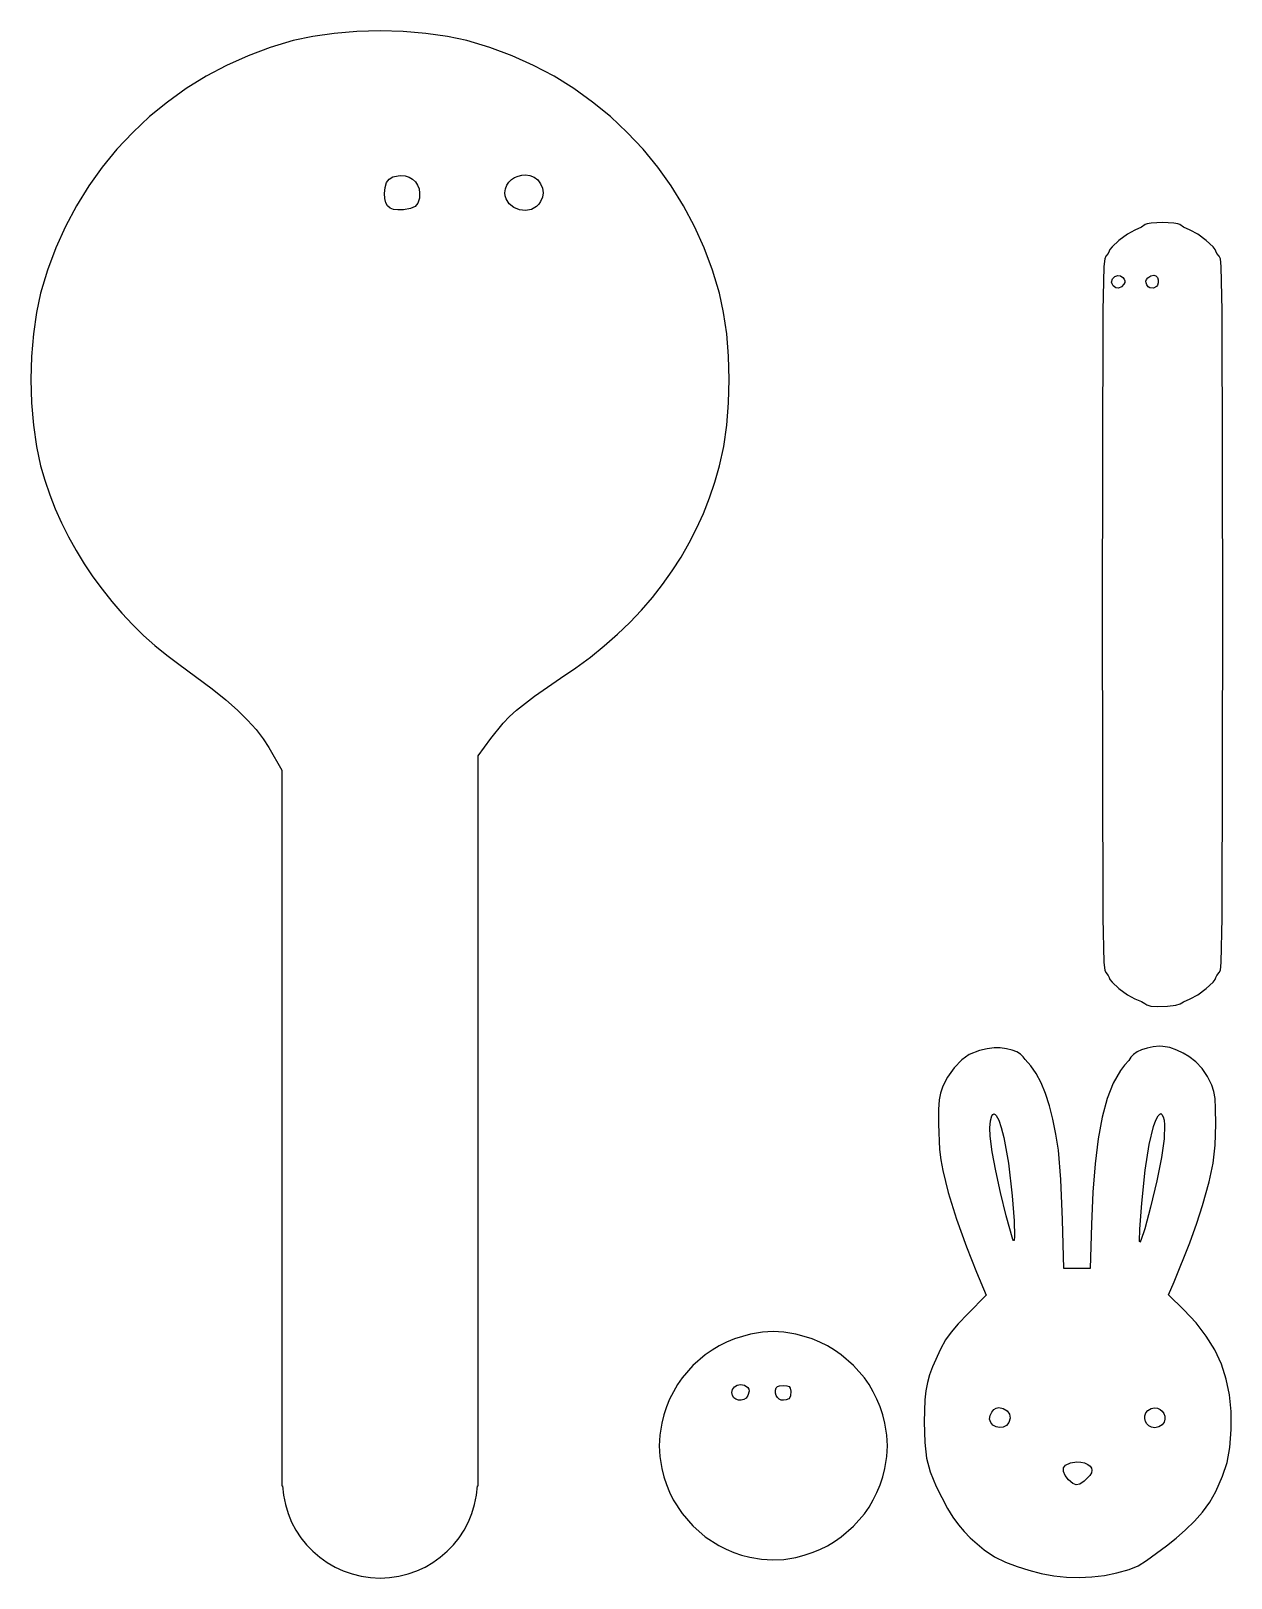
# Model space of a CAD drawing. Extents: x 26 to 198, y 10 to 231.
import ezdxf

# ---------------------------------------------------------------- set-up
doc = ezdxf.new("R2010")
doc.units = 0
doc.layers.add('Layer_1', color=7, linetype='CONTINUOUS')

msp = doc.modelspace()

# ---------------------------------------------------------------- linework, layer by layer
at = {"layer": 'Layer_1', "color": 1}
for points in [[(76.254556, 231.252529), (72.93177, 231.165849), (69.695447, 230.905812), (66.631891, 230.472418), (63.827406, 229.865672), (60.557084, 228.891264), (57.38803, 227.712119), (54.327546, 226.335539), (51.382936, 224.768825), (48.561504, 223.019277), (45.870553, 221.094195), (43.317388, 219.000882), (40.90931, 216.746637), (38.653625, 214.338762), (36.557636, 211.784556), (34.628645, 209.091322), (32.873957, 206.26636), (31.300876, 203.31697), (29.916705, 200.250454), (28.728747, 197.074112), (27.744306, 193.795245), (27.138176, 191.014045), (26.704848, 187.965761), (26.444352, 184.739983), (26.356722, 181.426297), (26.441987, 178.114294), (26.700179, 174.893562), (27.131331, 171.853689), (27.735472, 169.084265), (28.336445, 167.02133), (29.040243, 164.971106), (29.842963, 162.939191), (30.740701, 160.93118), (31.729555, 158.952672), (32.805622, 157.009262), (33.964997, 155.106549), (35.203779, 153.250127), (36.518063, 151.445596), (37.903947, 149.69855), (39.357528, 148.014588), (40.874901, 146.399306), (42.452165, 144.858301), (44.085416, 143.39717), (45.77075, 142.02151), (47.504265, 140.736917), (52.246388, 137.232574), (54.196031, 135.649024), (55.886285, 134.157941), (57.333321, 132.744366), (58.553306, 131.393339), (59.562409, 130.0899), (60.376799, 128.81909), (62.221717, 125.60275), (62.227785, 74.458792), (62.233852, 23.31428), (62.312677, 23.31428), (62.455622, 21.946646), (62.725872, 20.622853), (63.116958, 19.34902), (63.622414, 18.131268), (64.235772, 16.975718), (64.950564, 15.88849), (65.760324, 14.875704), (66.658583, 13.943481), (67.638875, 13.097941), (68.694732, 12.345205), (69.819686, 11.691393), (71.007271, 11.142625), (72.251019, 10.705022), (73.544462, 10.384704), (74.881133, 10.187792), (76.254565, 10.120406), (77.627133, 10.188852), (78.962897, 10.386649), (80.255404, 10.707683), (81.498199, 11.145841), (82.684828, 11.69501), (83.808837, 12.349078), (84.863771, 13.10193), (85.843176, 13.947455), (86.740599, 14.879538), (87.549584, 15.892068), (88.263678, 16.97893), (88.876426, 18.134012), (89.381374, 19.351202), (89.772068, 20.624385), (90.042053, 21.947449), (90.184876, 23.31428), (90.275828, 23.31428), (90.275828, 75.47854), (90.275828, 127.642246), (92.101453, 130.127675), (93.848276, 132.322181), (94.748782, 133.270813), (95.752135, 134.193458), (98.321733, 136.180068), (102.065771, 138.720569), (104.252669, 140.219785), (106.334424, 141.768492), (108.311642, 143.367498), (110.184928, 145.017613), (111.954889, 146.719648), (113.622128, 148.474411), (115.187251, 150.282712), (116.650865, 152.145361), (118.013573, 154.063169), (119.275982, 156.036943), (120.438697, 158.067495), (121.502323, 160.155634), (122.467465, 162.302169), (123.334729, 164.50791), (124.104721, 166.773667), (124.778045, 169.10025), (125.380748, 171.864553), (125.810701, 174.90111), (126.067953, 178.119877), (126.152552, 181.430808), (126.064546, 184.743856), (125.803982, 187.968975), (125.370908, 191.01612), (124.765373, 193.795245), (123.78093, 197.074112), (122.59297, 200.250454), (121.208798, 203.31697), (119.635716, 206.26636), (117.881028, 209.091322), (115.952037, 211.784556), (113.856047, 214.338762), (111.600362, 216.746637), (109.192285, 219.000882), (106.63912, 221.094195), (103.94817, 223.019277), (101.126738, 224.768825), (98.182129, 226.335539), (95.121645, 227.712119), (91.95259, 228.891264), (88.682268, 229.865672), (85.877697, 230.472418), (82.813954, 230.905812), (79.577443, 231.165849), (76.25457, 231.252529), (76.254556, 231.252529)], [(79.221748, 210.581405), (79.8567, 210.529165), (80.42379, 210.357673), (80.913714, 210.076732), (81.31717, 209.696142), (81.624855, 209.225706), (81.827467, 208.675224), (81.915702, 208.0545), (81.880258, 207.373334), (81.681451, 206.654098), (81.280781, 206.17004), (80.60879, 205.870359), (79.596022, 205.704252), (78.82045, 205.67389), (78.185768, 205.751142), (77.685986, 205.943345), (77.315113, 206.257832), (77.067158, 206.701938), (76.936132, 207.282998), (76.916043, 208.008346), (77.000902, 208.885317), (77.18969, 209.56979), (77.547728, 210.063539), (78.09675, 210.386136), (78.858497, 210.557154), (79.221748, 210.581397), (79.221748, 210.581405)], [(97.055765, 210.667395), (97.690183, 210.579406), (98.280336, 210.34584), (98.79371, 209.958584), (99.197789, 209.409522), (99.470415, 208.756479), (99.561291, 208.134838), (99.470415, 207.513196), (99.197789, 206.860153), (98.942139, 206.475746), (98.633079, 206.164478), (97.893306, 205.751704), (97.055637, 205.602528), (96.197236, 205.697652), (95.395267, 206.017773), (94.726895, 206.543591), (94.269285, 207.255805), (94.143629, 207.675779), (94.0996, 208.135114), (94.167769, 208.703217), (94.359716, 209.208861), (94.656603, 209.647337), (95.03959, 210.013937), (95.489839, 210.303951), (95.98851, 210.512671), (96.516765, 210.635389), (97.055765, 210.667395), (97.055765, 210.667395)]]:
    msp.add_lwpolyline(points, dxfattribs=at)
at = {"layer": 'Layer_1', "color": 7}
for points in [[(188.104179, 203.858759), (186.470842, 203.787174), (185.899338, 203.697611), (185.622057, 203.572128), (185.103113, 203.223214), (184.134879, 202.796017), (183.071992, 202.211735), (181.871782, 201.312736), (180.890446, 200.395527), (180.593166, 200.022753), (180.484179, 199.756616), (180.339099, 199.457413), (179.99029, 199.044446), (179.835071, 198.675754), (179.716226, 197.585801), (179.568329, 191.238671), (179.496401, 147.851429), (179.568329, 104.464186), (179.716226, 98.117056), (179.835071, 97.027103), (179.99029, 96.658412), (180.339099, 96.245444), (180.484179, 95.946241), (180.593166, 95.680081), (180.890446, 95.307245), (181.871782, 94.389847), (183.071992, 93.490658), (184.134879, 92.90629), (185.086129, 92.507393), (185.564179, 92.226089), (185.871096, 92.043181), (186.410846, 91.88103), (187.43981, 91.807841), (188.799029, 91.860085), (190.018493, 92.002314), (190.628194, 92.19908), (191.117493, 92.499469), (192.073479, 92.90629), (193.136366, 93.490658), (194.336576, 94.389847), (195.317912, 95.307245), (195.615191, 95.680081), (195.724179, 95.946241), (195.869259, 96.245444), (196.218068, 96.658412), (196.373287, 97.027103), (196.492132, 98.117056), (196.640029, 104.464186), (196.711957, 147.851429), (196.640029, 191.238671), (196.492132, 197.585801), (196.373287, 198.675754), (196.218068, 199.044446), (195.869259, 199.457413), (195.724179, 199.756616), (195.615191, 200.022753), (195.317912, 200.395527), (194.336576, 201.312736), (193.136366, 202.211735), (192.073479, 202.796017), (191.105244, 203.223214), (190.586301, 203.572128), (190.309018, 203.697611), (189.737513, 203.787174), (188.104179, 203.858759), (188.104179, 203.858759)], [(181.732129, 196.305468), (182.0744, 196.233379), (182.406267, 196.003402), (182.616076, 195.755281), (182.709463, 195.531663), (182.691078, 195.304963), (182.565568, 195.047595), (182.218471, 194.662464), (181.823735, 194.492851), (181.423986, 194.545075), (181.061851, 194.825455), (180.898814, 195.086925), (180.8304, 195.347693), (180.929237, 195.82483), (181.261951, 196.172283), (181.732129, 196.305468), (181.732129, 196.305468)], [(186.84851, 196.330811), (187.143265, 196.237516), (187.366722, 196.014895), (187.492442, 195.675728), (187.493983, 195.232792), (187.405492, 194.93507), (187.24618, 194.705452), (186.791032, 194.463933), (186.280426, 194.535048), (186.051789, 194.696221), (185.866244, 194.945608), (185.743078, 195.236957), (185.723015, 195.482349), (185.810119, 195.710587), (186.008459, 195.950474), (186.438009, 196.253958), (186.84851, 196.330811), (186.84851, 196.330811)], [(187.66928, 86.132203), (186.775598, 86.046078), (185.892681, 85.856055), (185.096734, 85.599605), (184.463964, 85.314199), (183.938118, 84.941601), (183.562417, 84.548872), (183.261762, 84.111997), (182.653025, 83.438632), (182.084632, 82.674674), (181.065924, 80.861941), (180.199729, 78.647725), (179.480141, 76.005951), (178.901251, 72.910546), (178.457153, 69.335436), (178.141939, 65.254547), (177.949702, 60.641804), (177.778825, 54.357949), (175.876579, 54.357949), (173.974337, 54.357949), (173.811176, 61.30326), (173.573922, 67.102182), (173.233503, 71.291282), (172.87317, 73.580412), (172.43977, 75.694212), (171.936436, 77.624168), (171.3663, 79.36177), (170.732494, 80.898505), (170.03815, 82.22586), (169.286399, 83.335323), (168.480373, 84.218383), (168.162028, 84.628245), (167.787991, 84.987676), (167.291952, 85.314199), (166.627169, 85.570465), (165.798994, 85.771873), (164.901499, 85.895615), (164.028758, 85.918882), (163.017368, 85.780635), (161.960837, 85.507382), (160.445309, 84.940474), (159.416649, 84.189123), (158.335363, 83.048498), (157.368539, 81.72015), (156.683264, 80.405626), (156.353444, 79.449203), (156.168082, 78.457003), (156.088865, 77.08657), (156.07748, 74.995449), (156.215402, 71.388597), (156.397753, 69.891819), (156.675548, 68.380865), (157.477277, 65.249343), (158.667709, 61.427773), (160.068809, 57.451757), (161.502539, 53.856894), (162.915854, 50.578265), (160.255689, 47.903769), (158.868341, 46.462032), (157.870539, 45.283853), (157.093519, 44.149215), (156.368519, 42.8381), (155.203153, 40.326405), (154.798466, 39.190161), (154.495633, 38.058191), (154.282044, 36.873896), (154.145091, 35.580677), (154.050659, 32.441079), (154.11872, 29.511165), (154.375242, 27.279278), (154.898731, 25.323798), (155.767696, 23.223106), (157.375891, 20.07418), (158.150469, 18.825102), (158.935457, 17.736337), (159.753424, 16.765425), (160.626937, 15.869906), (162.630877, 14.135214), (164.07909, 13.156793), (165.658205, 12.379333), (167.315841, 11.75221), (168.999617, 11.224798), (170.757601, 10.771432), (172.54762, 10.440703), (174.356052, 10.242123), (176.169275, 10.185204), (177.98731, 10.273701), (179.798474, 10.502213), (181.587453, 10.866706), (183.338933, 11.363143), (184.631472, 11.89135), (185.826567, 12.611666), (188.672503, 14.712959), (190.067226, 15.825647), (191.40813, 16.995234), (192.668976, 18.233375), (193.823523, 19.551722), (194.84553, 20.961932), (195.708755, 22.475657), (196.69335, 24.661931), (197.329407, 26.642718), (197.701117, 28.760683), (197.89267, 31.358491), (197.897207, 33.904496), (197.674765, 36.294149), (197.217587, 38.547087), (196.517917, 40.682947), (195.567998, 42.721369), (194.360073, 44.681988), (192.886386, 46.584443), (191.13918, 48.448371), (188.937076, 50.609134), (189.752873, 52.46783), (192.003095, 58.040619), (193.007226, 60.837668), (193.823048, 63.353782), (194.78217, 66.740825), (195.355998, 69.436846), (195.635191, 72.001751), (195.710409, 74.995449), (195.693901, 77.211801), (195.615154, 78.650444), (195.438651, 79.650652), (195.128876, 80.551699), (194.513518, 81.812857), (193.744634, 82.942878), (192.849868, 83.907118), (191.856862, 84.67093), (191.070648, 85.131221), (190.151641, 85.577417), (189.159892, 85.932794), (188.15545, 86.120626), (187.66928, 86.132197), (187.66928, 86.132203)], [(163.991826, 76.450657), (164.1593, 76.392828), (164.33148, 76.222589), (164.685568, 75.564384), (165.045313, 74.515035), (165.401937, 73.113539), (166.070712, 69.410089), (166.621674, 64.765997), (166.897533, 61.184542), (166.964532, 58.950675), (166.890028, 58.37301), (166.823211, 58.347943), (166.722625, 58.533515), (165.7717, 61.904085), (164.945974, 65.219184), (164.265322, 68.310501), (163.757568, 71.041503), (163.450535, 73.275657), (163.403509, 74.455434), (163.493898, 75.470875), (163.697929, 76.182458), (163.83513, 76.3807), (163.991826, 76.450657), (163.991826, 76.450657)], [(187.842912, 76.52397), (187.985989, 76.395965), (188.183012, 76.051578), (188.334169, 75.582911), (188.407274, 74.896969), (188.324014, 72.920542), (187.942601, 70.216852), (187.272405, 66.880456), (186.381512, 63.145385), (185.557575, 60.04649), (185.019158, 58.377738), (184.866207, 58.121665), (184.7866, 58.287624), (184.834936, 59.99513), (185.1392, 63.719237), (185.631847, 68.407602), (186.189738, 72.066413), (186.807062, 74.6649), (187.136195, 75.556906), (187.478007, 76.172293), (187.693778, 76.44604), (187.842912, 76.52397), (187.842912, 76.52397)], [(132.466577, 45.359505), (130.938415, 45.260984), (129.22874, 44.965387), (128.044464, 44.66934), (126.897856, 44.292519), (125.791996, 43.838003), (124.729961, 43.308874), (123.714829, 42.70821), (122.749678, 42.039091), (120.981633, 40.507808), (119.450451, 38.739662), (118.781378, 37.774465), (118.180756, 36.759291), (117.651662, 35.69722), (117.197174, 34.591333), (116.82037, 33.444708), (116.524329, 32.260426), (116.228712, 30.550908), (116.130174, 29.022863), (116.228712, 27.494817), (116.524329, 25.7853), (116.817916, 24.611992), (117.192416, 23.473956), (117.644558, 22.37449), (118.171075, 21.316895), (119.43415, 19.340509), (120.955485, 17.571192), (122.708925, 16.035336), (124.668312, 14.759333), (125.717063, 14.227025), (126.807491, 13.769577), (127.936329, 13.390289), (129.100306, 13.09246), (130.800512, 12.800837), (132.395868, 12.701688), (133.994333, 12.794891), (135.703866, 13.080324), (136.888148, 13.376372), (138.034773, 13.753194), (139.14066, 14.20771), (140.202731, 14.73684), (141.217904, 15.337505), (142.183101, 16.006624), (143.951247, 17.537908), (145.48253, 19.306055), (146.151648, 20.271252), (146.752312, 21.286426), (147.281441, 22.348496), (147.735956, 23.454384), (148.112777, 24.601009), (148.408825, 25.785291), (148.704441, 27.494809), (148.802981, 29.022854), (148.704442, 30.550899), (148.408825, 32.260417), (148.112777, 33.4447), (147.735956, 34.591324), (147.281441, 35.697212), (146.752312, 36.759282), (146.151648, 37.774455), (145.48253, 38.739653), (143.951247, 40.507798), (142.183101, 42.039081), (141.217904, 42.7082), (140.202731, 43.308864), (139.14066, 43.837994), (138.034773, 44.292509), (136.888148, 44.669331), (135.703866, 44.965379), (133.994466, 45.260976), (132.466577, 45.359496), (132.466577, 45.359505)], [(127.780697, 37.768167), (128.335852, 37.678848), (128.804303, 37.339872), (128.960407, 37.099195), (129.018517, 36.851558), (128.845093, 36.210984), (128.597993, 35.854217), (128.267366, 35.628239), (127.889113, 35.526331), (127.499131, 35.54177), (127.133321, 35.667837), (126.827581, 35.897809), (126.617811, 36.224965), (126.53991, 36.642586), (126.645278, 37.093141), (126.924289, 37.44239), (127.321308, 37.673133), (127.780697, 37.768167), (127.780697, 37.768167)], [(133.877688, 37.630364), (134.406027, 37.605092), (134.71692, 37.494988), (134.87843, 37.248623), (134.958622, 36.814567), (134.917306, 36.164475), (134.817885, 35.917158), (134.676399, 35.760642), (134.306693, 35.586728), (133.945034, 35.525809), (133.606657, 35.568005), (133.306801, 35.703436), (133.060701, 35.922223), (132.883594, 36.214487), (132.790717, 36.570349), (132.797307, 36.979929), (132.883453, 37.308424), (133.059886, 37.506803), (133.375125, 37.604355), (133.877688, 37.630364), (133.877688, 37.630364)], [(164.708408, 34.483332), (165.319154, 34.371434), (165.878105, 34.043746), (166.212168, 33.568122), (166.301607, 32.993651), (166.126685, 32.36942), (165.778758, 31.923745), (165.322923, 31.683274), (164.815248, 31.626948), (164.311797, 31.733708), (163.868637, 31.982495), (163.541833, 32.35225), (163.387452, 32.821914), (163.461559, 33.370428), (163.686431, 33.849862), (163.970608, 34.19589), (164.311974, 34.407414), (164.708408, 34.483332), (164.708408, 34.483332)], [(186.962071, 34.467358), (187.372632, 34.407119), (187.746841, 34.232888), (188.063309, 33.966553), (188.300645, 33.630002), (188.43746, 33.245125), (188.452364, 32.833808), (188.323966, 32.417942), (188.030877, 32.019413), (187.553958, 31.72585), (186.991284, 31.603796), (186.533391, 31.674116), (186.150294, 31.866968), (185.852663, 32.155185), (185.651172, 32.511604), (185.556492, 32.90906), (185.579296, 33.320387), (185.730256, 33.718421), (186.020044, 34.075998), (186.485404, 34.37226), (186.962071, 34.467358), (186.962071, 34.467358)], [(175.850674, 26.724439), (176.412114, 26.694402), (176.940424, 26.575609), (177.415065, 26.373078), (177.752676, 26.126677), (177.953308, 25.840413), (178.017009, 25.518288), (177.943828, 25.164308), (177.733816, 24.782476), (176.903493, 23.951276), (176.29023, 23.547889), (175.780764, 23.443983), (175.273867, 23.64967), (174.668315, 24.175067), (174.176977, 24.782125), (173.934113, 25.353271), (173.947556, 25.852355), (174.225139, 26.243228), (174.94376, 26.589956), (175.850674, 26.724439), (175.850674, 26.724439)]]:
    msp.add_lwpolyline(points, dxfattribs=at)

doc.saveas('drawing.dxf')
